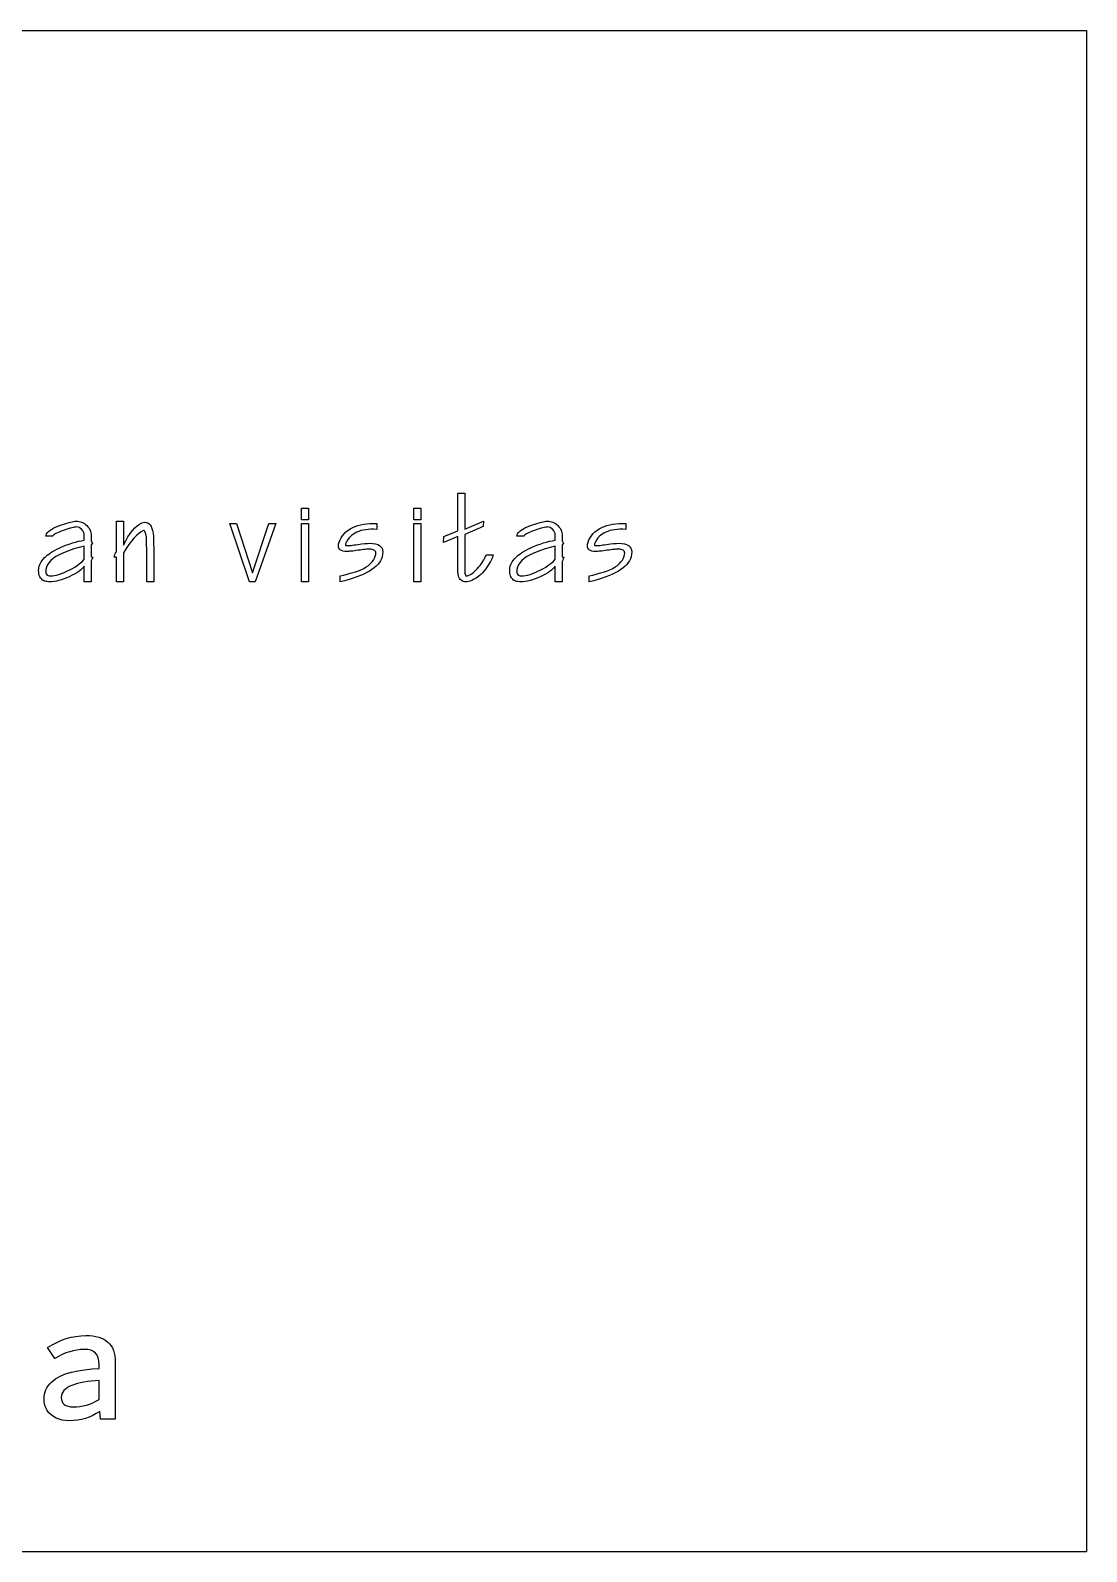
# Model space of a CAD drawing. Header units: millimetres. Extents: x -150 to 150, y -100 to 100.
# Drawn here: x 10.6 to 149.5, y -100 to 100 of the extents above; entities that cross this region are included whole.
import ezdxf

# ---------------------------------------------------------------- set-up
doc = ezdxf.new("R2010")
doc.units = ezdxf.units.MM

msp = doc.modelspace()

# ---------------------------------------------------------------- linework, layer by layer
at = {"color": 7, "linetype": 'Continuous'}
for p, q in [((-150.49, 100), (149.51, 100)), ((149.51, 100), (149.51, -100)), ((-150.49, -100), (149.51, -100))]:
    msp.add_line(p, q, dxfattribs=at)
at = {"color": 7, "linetype": 'Continuous', "flags": 128}
for points in [[(71.48, 31.06), (71.33, 30.62), (71.11, 30.17), (70.83, 29.69), (70.49, 29.21), (70.49, 29.21), (70.27, 28.94), (70.06, 28.69), (69.84, 28.47), (69.61, 28.27), (69.38, 28.08), (69.14, 27.93), (68.9, 27.79), (68.65, 27.68), (68.65, 27.68), (68.45, 27.6), (68.24, 27.55), (68.05, 27.52), (67.85, 27.5), (67.85, 27.5), (67.68, 27.52), (67.52, 27.56), (67.38, 27.62), (67.26, 27.71), (67.15, 27.82), (67.05, 27.96), (66.97, 28.12), (66.91, 28.31), (66.91, 28.31), (66.86, 28.53), (66.83, 28.81), (66.81, 29.17), (66.81, 29.58), (66.81, 29.58), (66.81, 33.44), (66.81, 33.44), (64.95, 32.66), (64.95, 32.66), (64.97, 33.45), (64.97, 33.45), (66.81, 34.2), (66.81, 34.2), (66.81, 39.16), (66.81, 39.16), (67.73, 39.16), (67.73, 39.16), (67.73, 34.44), (67.73, 34.44), (70.18, 35.48), (70.18, 35.48), (70.17, 34.77), (70.17, 34.77), (67.73, 33.73), (67.73, 33.73), (67.73, 29.54), (67.73, 29.54), (67.73, 29.35), (67.73, 29.18), (67.73, 29.03), (67.73, 28.91), (67.73, 28.81), (67.73, 28.74), (67.73, 28.68), (67.74, 28.66), (67.74, 28.66), (67.77, 28.49), (67.81, 28.37), (67.86, 28.3), (67.91, 28.27), (67.91, 28.27), (68.08, 28.3), (68.29, 28.37), (68.29, 28.37), (68.47, 28.46), (68.64, 28.56), (68.82, 28.69), (69, 28.84), (69.18, 29.02), (69.37, 29.21), (69.55, 29.43), (69.74, 29.66), (69.74, 29.66), (70.01, 30.04), (70.24, 30.4), (70.42, 30.74), (70.56, 31.06), (70.56, 31.06), (71.48, 31.06)], [(47.2, 35.64), (46.28, 35.64), (46.28, 35.64), (46.28, 37.17), (46.28, 37.17), (47.2, 37.17), (47.2, 37.17), (47.2, 35.64)], [(61.96, 35.64), (61.04, 35.64), (61.04, 35.64), (61.04, 37.17), (61.04, 37.17), (61.96, 37.17), (61.96, 37.17), (61.96, 35.64)], [(18.81, 30.75), (18.73, 30.52), (18.66, 30.36), (18.62, 30.26), (18.6, 30.22), (18.6, 30.22), (18.6, 27.5), (18.6, 27.5), (17.68, 27.5), (17.68, 27.5), (17.68, 29.54), (17.68, 29.54), (17.54, 29.37), (17.38, 29.2), (17.18, 29.03), (16.96, 28.86), (16.71, 28.7), (16.43, 28.53), (16.12, 28.37), (15.79, 28.2), (15.79, 28.2), (15.41, 28.04), (15.05, 27.9), (14.7, 27.78), (14.37, 27.68), (14.05, 27.6), (13.74, 27.55), (13.45, 27.52), (13.17, 27.5), (13.17, 27.5), (12.98, 27.51), (12.8, 27.53), (12.63, 27.56), (12.48, 27.61), (12.34, 27.67), (12.21, 27.74), (12.1, 27.83), (12, 27.93), (11.92, 28.04), (11.85, 28.16), (11.79, 28.3), (11.74, 28.46), (11.71, 28.62), (11.7, 28.8), (11.69, 28.99), (11.7, 29.19), (11.7, 29.19), (11.73, 29.39), (11.77, 29.58), (11.84, 29.76), (11.92, 29.95), (12.02, 30.12), (12.14, 30.3), (12.28, 30.48), (12.44, 30.65), (12.62, 30.82), (12.82, 30.99), (13.03, 31.15), (13.27, 31.31), (13.52, 31.47), (13.79, 31.63), (14.08, 31.78), (14.39, 31.93), (14.39, 31.93), (14.84, 32.13), (15.28, 32.31), (15.71, 32.47), (16.13, 32.61), (16.53, 32.73), (16.93, 32.83), (17.31, 32.91), (17.68, 32.97), (17.68, 32.97), (17.68, 33.66), (17.68, 33.66), (17.67, 33.86), (17.61, 34.05), (17.51, 34.22), (17.37, 34.39), (17.21, 34.53), (17.04, 34.63), (16.86, 34.7), (16.67, 34.72), (16.67, 34.72), (16.56, 34.71), (16.43, 34.69), (16.26, 34.65), (16.07, 34.6), (15.84, 34.54), (15.57, 34.45), (15.28, 34.36), (14.96, 34.25), (14.96, 34.25), (14.66, 34.15), (14.39, 34.04), (14.17, 33.95), (13.97, 33.85), (13.82, 33.75), (13.7, 33.66), (13.62, 33.58), (13.58, 33.49), (13.58, 33.49), (12.64, 33.49), (12.64, 33.49), (12.67, 33.65), (12.74, 33.81), (12.84, 33.97), (13, 34.13), (13.19, 34.28), (13.42, 34.43), (13.69, 34.58), (14.01, 34.72), (14.01, 34.72), (14.57, 34.95), (15.14, 35.14), (15.71, 35.31), (16.29, 35.44), (16.29, 35.44), (16.46, 35.47), (16.62, 35.48), (16.62, 35.48), (16.82, 35.47), (17.01, 35.45), (17.2, 35.4), (17.38, 35.34), (17.55, 35.25), (17.71, 35.15), (17.87, 35.03), (18.02, 34.89), (18.16, 34.74), (18.28, 34.59), (18.38, 34.44), (18.46, 34.28), (18.52, 34.12), (18.57, 33.96), (18.6, 33.79), (18.6, 33.62), (18.6, 33.62), (18.6, 32.83), (18.6, 32.83), (18.62, 32.8), (18.68, 32.74), (18.74, 32.66), (18.76, 32.59), (18.76, 32.59), (18.6, 32.36), (18.6, 32.36), (18.6, 30.79), (18.6, 30.79), (18.81, 30.75)], [(26.83, 27.5), (25.91, 27.5), (25.91, 27.5), (25.91, 31.63), (25.91, 31.63), (25.91, 31.95), (25.9, 32.24), (25.9, 32.5), (25.9, 32.74), (25.89, 32.94), (25.88, 33.12), (25.87, 33.27), (25.86, 33.4), (25.86, 33.4), (25.83, 33.6), (25.8, 33.77), (25.76, 33.92), (25.72, 34.04), (25.67, 34.14), (25.61, 34.2), (25.55, 34.24), (25.49, 34.25), (25.49, 34.25), (25.5, 34.25), (25.5, 34.25), (25.5, 34.25), (25.19, 34.09), (24.87, 33.87), (24.55, 33.59), (24.22, 33.26), (23.89, 32.86), (23.54, 32.4), (23.19, 31.89), (22.84, 31.32), (22.84, 31.32), (22.84, 27.5), (22.84, 27.5), (21.92, 27.5), (21.92, 27.5), (21.92, 30.76), (21.92, 30.76), (21.61, 30.76), (21.61, 30.76), (21.65, 30.92), (21.72, 31.09), (21.81, 31.27), (21.92, 31.46), (21.92, 31.46), (21.92, 35.48), (21.92, 35.48), (22.84, 35.48), (22.84, 35.48), (22.84, 32.32), (22.84, 32.32), (23.14, 32.89), (23.44, 33.41), (23.74, 33.87), (24.04, 34.27), (24.35, 34.6), (24.65, 34.88), (24.96, 35.09), (25.26, 35.25), (25.26, 35.25), (25.46, 35.31), (25.65, 35.33), (25.65, 35.33), (25.86, 35.31), (26.05, 35.24), (26.22, 35.13), (26.37, 34.98), (26.49, 34.78), (26.6, 34.53), (26.68, 34.25), (26.74, 33.91), (26.74, 33.91), (26.76, 33.75), (26.78, 33.55), (26.79, 33.32), (26.81, 33.05), (26.82, 32.76), (26.82, 32.43), (26.83, 32.06), (26.83, 31.66), (26.83, 31.66), (26.83, 27.5)], [(42.87, 35.18), (40.16, 27.5), (40.16, 27.5), (39.44, 27.5), (39.44, 27.5), (36.83, 35.18), (36.83, 35.18), (37.73, 35.15), (37.73, 35.15), (39.81, 28.68), (39.81, 28.68), (41.96, 35.16), (41.96, 35.16), (42.87, 35.18)], [(47.2, 35.18), (47.2, 27.5), (47.2, 27.5), (46.28, 27.5), (46.28, 27.5), (46.28, 35.18), (46.28, 35.18), (47.2, 35.18)], [(56.86, 30.8), (56.77, 30.53), (56.65, 30.28), (56.5, 30.03), (56.31, 29.79), (56.08, 29.56), (55.82, 29.34), (55.53, 29.12), (55.2, 28.91), (54.84, 28.71), (54.44, 28.51), (54.02, 28.32), (53.55, 28.14), (53.05, 27.97), (52.52, 27.81), (51.95, 27.65), (51.36, 27.5), (51.36, 27.5), (51.36, 28.27), (51.36, 28.27), (51.83, 28.39), (52.27, 28.51), (52.67, 28.62), (53.03, 28.72), (53.35, 28.83), (53.63, 28.92), (53.87, 29.01), (54.08, 29.09), (54.08, 29.09), (54.45, 29.27), (54.78, 29.47), (55.08, 29.67), (55.33, 29.89), (55.55, 30.11), (55.72, 30.35), (55.86, 30.6), (55.96, 30.86), (55.96, 30.86), (56.02, 31.08), (56.04, 31.27), (56.04, 31.27), (56.02, 31.39), (55.98, 31.5), (55.92, 31.59), (55.82, 31.67), (55.7, 31.73), (55.56, 31.77), (55.38, 31.79), (55.18, 31.8), (55.18, 31.8), (55.07, 31.8), (54.94, 31.79), (54.79, 31.78), (54.62, 31.76), (54.43, 31.74), (54.21, 31.71), (53.98, 31.68), (53.72, 31.65), (53.47, 31.61), (53.23, 31.58), (53.01, 31.55), (52.81, 31.53), (52.63, 31.52), (52.47, 31.5), (52.32, 31.5), (52.19, 31.49), (52.19, 31.49), (51.94, 31.51), (51.73, 31.54), (51.54, 31.6), (51.39, 31.68), (51.28, 31.79), (51.19, 31.92), (51.14, 32.07), (51.13, 32.25), (51.13, 32.25), (51.15, 32.47), (51.21, 32.71), (51.21, 32.71), (51.33, 33.02), (51.47, 33.3), (51.65, 33.57), (51.86, 33.82), (52.1, 34.06), (52.37, 34.27), (52.67, 34.47), (53, 34.65), (53, 34.65), (53.33, 34.79), (53.68, 34.91), (54.05, 35.01), (54.44, 35.09), (54.85, 35.14), (55.27, 35.17), (55.71, 35.17), (56.17, 35.15), (56.17, 35.15), (56.17, 34.39), (56.17, 34.39), (55.77, 34.41), (55.39, 34.41), (55.03, 34.39), (54.69, 34.35), (54.37, 34.3), (54.08, 34.23), (53.8, 34.14), (53.54, 34.04), (53.3, 33.92), (53.08, 33.78), (52.87, 33.63), (52.69, 33.46), (52.51, 33.27), (52.35, 33.06), (52.21, 32.84), (52.09, 32.6), (52.09, 32.6), (52.06, 32.5), (52.05, 32.39), (52.05, 32.39), (52.06, 32.34), (52.11, 32.29), (52.18, 32.27), (52.29, 32.26), (52.29, 32.26), (52.38, 32.26), (52.49, 32.27), (52.62, 32.28), (52.78, 32.3), (52.96, 32.32), (53.17, 32.35), (53.4, 32.38), (53.65, 32.41), (54.14, 32.48), (54.57, 32.53), (54.93, 32.56), (55.23, 32.57), (55.23, 32.57), (55.63, 32.55), (55.98, 32.5), (56.28, 32.41), (56.53, 32.28), (56.71, 32.12), (56.85, 31.92), (56.93, 31.69), (56.96, 31.42), (56.96, 31.42), (56.93, 31.13), (56.86, 30.8)], [(61.96, 35.18), (61.96, 27.5), (61.96, 27.5), (61.04, 27.5), (61.04, 27.5), (61.04, 35.18), (61.04, 35.18), (61.96, 35.18)], [(80.76, 30.75), (80.67, 30.52), (80.61, 30.36), (80.57, 30.26), (80.55, 30.22), (80.55, 30.22), (80.55, 27.5), (80.55, 27.5), (79.63, 27.5), (79.63, 27.5), (79.63, 29.54), (79.63, 29.54), (79.49, 29.37), (79.32, 29.2), (79.13, 29.03), (78.9, 28.86), (78.65, 28.7), (78.37, 28.53), (78.07, 28.37), (77.73, 28.2), (77.73, 28.2), (77.36, 28.04), (77, 27.9), (76.65, 27.78), (76.32, 27.68), (76, 27.6), (75.69, 27.55), (75.4, 27.52), (75.12, 27.5), (75.12, 27.5), (74.92, 27.51), (74.74, 27.53), (74.58, 27.56), (74.42, 27.61), (74.29, 27.67), (74.16, 27.74), (74.05, 27.83), (73.95, 27.93), (73.86, 28.04), (73.79, 28.16), (73.73, 28.3), (73.69, 28.46), (73.66, 28.62), (73.64, 28.8), (73.64, 28.99), (73.65, 29.19), (73.65, 29.19), (73.67, 29.39), (73.72, 29.58), (73.78, 29.76), (73.87, 29.95), (73.97, 30.12), (74.09, 30.3), (74.23, 30.48), (74.39, 30.65), (74.57, 30.82), (74.76, 30.99), (74.98, 31.15), (75.21, 31.31), (75.46, 31.47), (75.74, 31.63), (76.03, 31.78), (76.34, 31.93), (76.34, 31.93), (76.79, 32.13), (77.23, 32.31), (77.66, 32.47), (78.08, 32.61), (78.48, 32.73), (78.88, 32.83), (79.26, 32.91), (79.63, 32.97), (79.63, 32.97), (79.63, 33.66), (79.63, 33.66), (79.61, 33.86), (79.55, 34.05), (79.45, 34.22), (79.32, 34.39), (79.16, 34.53), (78.98, 34.63), (78.8, 34.7), (78.61, 34.72), (78.61, 34.72), (78.51, 34.71), (78.38, 34.69), (78.21, 34.65), (78.01, 34.6), (77.78, 34.54), (77.52, 34.45), (77.23, 34.36), (76.91, 34.25), (76.91, 34.25), (76.6, 34.15), (76.34, 34.04), (76.11, 33.95), (75.92, 33.85), (75.76, 33.75), (75.65, 33.66), (75.57, 33.58), (75.52, 33.49), (75.52, 33.49), (74.59, 33.49), (74.59, 33.49), (74.62, 33.65), (74.68, 33.81), (74.79, 33.97), (74.94, 34.13), (75.13, 34.28), (75.37, 34.43), (75.64, 34.58), (75.96, 34.72), (75.96, 34.72), (76.52, 34.95), (77.08, 35.14), (77.66, 35.31), (78.24, 35.44), (78.24, 35.44), (78.4, 35.47), (78.57, 35.48), (78.57, 35.48), (78.77, 35.47), (78.96, 35.45), (79.15, 35.4), (79.32, 35.34), (79.5, 35.25), (79.66, 35.15), (79.82, 35.03), (79.97, 34.89), (80.1, 34.74), (80.22, 34.59), (80.32, 34.44), (80.41, 34.28), (80.47, 34.12), (80.52, 33.96), (80.54, 33.79), (80.55, 33.62), (80.55, 33.62), (80.55, 32.83), (80.55, 32.83), (80.57, 32.8), (80.63, 32.74), (80.69, 32.66), (80.71, 32.59), (80.71, 32.59), (80.55, 32.36), (80.55, 32.36), (80.55, 30.79), (80.55, 30.79), (80.76, 30.75)], [(89.6, 30.8), (89.51, 30.53), (89.39, 30.28), (89.23, 30.03), (89.04, 29.79), (88.82, 29.56), (88.56, 29.34), (88.27, 29.12), (87.94, 28.91), (87.58, 28.71), (87.18, 28.51), (86.75, 28.32), (86.29, 28.14), (85.79, 27.97), (85.26, 27.81), (84.69, 27.65), (84.09, 27.5), (84.09, 27.5), (84.09, 28.27), (84.09, 28.27), (84.57, 28.39), (85.01, 28.51), (85.41, 28.62), (85.77, 28.72), (86.09, 28.83), (86.37, 28.92), (86.61, 29.01), (86.82, 29.09), (86.82, 29.09), (87.19, 29.27), (87.52, 29.47), (87.81, 29.67), (88.07, 29.89), (88.28, 30.11), (88.46, 30.35), (88.6, 30.6), (88.7, 30.86), (88.7, 30.86), (88.75, 31.08), (88.77, 31.27), (88.77, 31.27), (88.76, 31.39), (88.72, 31.5), (88.65, 31.59), (88.56, 31.67), (88.44, 31.73), (88.29, 31.77), (88.12, 31.79), (87.92, 31.8), (87.92, 31.8), (87.81, 31.8), (87.68, 31.79), (87.53, 31.78), (87.36, 31.76), (87.16, 31.74), (86.95, 31.71), (86.72, 31.68), (86.46, 31.65), (86.2, 31.61), (85.97, 31.58), (85.75, 31.55), (85.55, 31.53), (85.37, 31.52), (85.2, 31.5), (85.06, 31.5), (84.93, 31.49), (84.93, 31.49), (84.68, 31.51), (84.46, 31.54), (84.28, 31.6), (84.13, 31.68), (84.01, 31.79), (83.93, 31.92), (83.88, 32.07), (83.86, 32.25), (83.86, 32.25), (83.89, 32.47), (83.95, 32.71), (83.95, 32.71), (84.07, 33.02), (84.21, 33.3), (84.39, 33.57), (84.59, 33.82), (84.83, 34.06), (85.1, 34.27), (85.4, 34.47), (85.74, 34.65), (85.74, 34.65), (86.07, 34.79), (86.42, 34.91), (86.79, 35.01), (87.18, 35.09), (87.58, 35.14), (88.01, 35.17), (88.45, 35.17), (88.91, 35.15), (88.91, 35.15), (88.91, 34.39), (88.91, 34.39), (88.51, 34.41), (88.13, 34.41), (87.77, 34.39), (87.43, 34.35), (87.11, 34.3), (86.81, 34.23), (86.54, 34.14), (86.28, 34.04), (86.04, 33.92), (85.82, 33.78), (85.61, 33.63), (85.42, 33.46), (85.25, 33.27), (85.09, 33.06), (84.95, 32.84), (84.82, 32.6), (84.82, 32.6), (84.8, 32.5), (84.79, 32.39), (84.79, 32.39), (84.8, 32.34), (84.85, 32.29), (84.92, 32.27), (85.03, 32.26), (85.03, 32.26), (85.11, 32.26), (85.22, 32.27), (85.36, 32.28), (85.52, 32.3), (85.7, 32.32), (85.9, 32.35), (86.13, 32.38), (86.38, 32.41), (86.88, 32.48), (87.31, 32.53), (87.67, 32.56), (87.97, 32.57), (87.97, 32.57), (88.37, 32.55), (88.72, 32.5), (89.02, 32.41), (89.26, 32.28), (89.45, 32.12), (89.59, 31.92), (89.67, 31.69), (89.69, 31.42), (89.69, 31.42), (89.67, 31.13), (89.6, 30.8)], [(17.68, 30.46), (17.68, 32.17), (17.68, 32.17), (17.03, 32.03), (16.34, 31.83), (15.62, 31.58), (14.87, 31.28), (14.87, 31.28), (14.38, 31.05), (13.96, 30.81), (13.59, 30.55), (13.29, 30.29), (13.04, 30.02), (12.85, 29.73), (12.72, 29.43), (12.64, 29.13), (12.64, 29.13), (12.62, 28.93), (12.63, 28.75), (12.66, 28.61), (12.72, 28.49), (12.82, 28.39), (12.93, 28.32), (13.08, 28.29), (13.25, 28.27), (13.25, 28.27), (13.5, 28.28), (13.77, 28.32), (14.06, 28.38), (14.37, 28.47), (14.7, 28.59), (15.04, 28.72), (15.4, 28.89), (15.78, 29.07), (15.78, 29.07), (16.13, 29.26), (16.45, 29.45), (16.74, 29.63), (16.99, 29.81), (17.21, 29.98), (17.4, 30.14), (17.56, 30.3), (17.68, 30.46)], [(79.63, 30.46), (79.63, 32.17), (79.63, 32.17), (78.98, 32.03), (78.29, 31.83), (77.57, 31.58), (76.81, 31.28), (76.81, 31.28), (76.33, 31.05), (75.91, 30.81), (75.54, 30.55), (75.23, 30.29), (74.99, 30.02), (74.79, 29.73), (74.66, 29.43), (74.59, 29.13), (74.59, 29.13), (74.57, 28.93), (74.58, 28.75), (74.61, 28.61), (74.67, 28.49), (74.76, 28.39), (74.88, 28.32), (75.03, 28.29), (75.2, 28.27), (75.2, 28.27), (75.45, 28.28), (75.72, 28.32), (76.01, 28.38), (76.32, 28.47), (76.64, 28.59), (76.99, 28.72), (77.35, 28.89), (77.73, 29.07), (77.73, 29.07), (78.08, 29.26), (78.39, 29.45), (78.68, 29.63), (78.94, 29.81), (79.16, 29.98), (79.35, 30.14), (79.5, 30.3), (79.63, 30.46)], [(17.9, -71.6), (18.37, -71.61), (18.81, -71.65), (19.22, -71.72), (19.6, -71.81), (19.94, -71.93), (20.26, -72.08), (20.55, -72.25), (20.8, -72.45), (21.03, -72.68), (21.23, -72.94), (21.39, -73.23), (21.53, -73.55), (21.64, -73.9), (21.71, -74.28), (21.76, -74.69), (21.77, -75.14), (21.77, -75.14), (21.77, -82.57), (21.77, -82.57), (19.85, -82.57), (19.85, -82.57), (19.73, -81.58), (19.73, -81.58), (19.28, -81.86), (18.82, -82.11), (18.34, -82.32), (17.85, -82.49), (17.34, -82.63), (16.81, -82.73), (16.27, -82.78), (15.71, -82.8), (15.71, -82.8), (15.24, -82.78), (14.8, -82.71), (14.38, -82.6), (13.99, -82.45), (13.63, -82.25), (13.32, -82.02), (13.04, -81.75), (12.81, -81.44), (12.63, -81.11), (12.5, -80.75), (12.43, -80.36), (12.4, -79.96), (12.4, -79.96), (12.41, -79.63), (12.46, -79.31), (12.54, -79.01), (12.65, -78.73), (12.79, -78.45), (12.95, -78.19), (13.15, -77.95), (13.39, -77.72), (13.92, -77.3), (14.54, -76.94), (15.23, -76.65), (16.01, -76.41), (16.85, -76.23), (17.74, -76.09), (18.68, -75.99), (19.65, -75.94), (19.65, -75.94), (19.65, -75.43), (19.65, -75.43), (19.62, -74.94), (19.54, -74.53), (19.39, -74.18), (19.19, -73.9), (18.93, -73.69), (18.58, -73.54), (18.16, -73.45), (17.65, -73.43), (17.65, -73.43), (17.19, -73.44), (16.72, -73.5), (16.25, -73.59), (15.78, -73.72), (15.29, -73.89), (14.8, -74.09), (14.31, -74.33), (13.82, -74.61), (13.82, -74.61), (12.86, -73.18), (12.86, -73.18), (13.46, -72.81), (14.08, -72.49), (14.7, -72.21), (15.33, -71.99), (15.96, -71.82), (16.6, -71.7), (17.25, -71.63), (17.9, -71.6)], [(14.67, -79.72), (14.7, -80.01), (14.77, -80.27), (14.89, -80.48), (15.07, -80.66), (15.29, -80.8), (15.56, -80.9), (15.88, -80.95), (16.25, -80.98), (16.25, -80.98), (16.69, -80.96), (17.12, -80.91), (17.55, -80.84), (17.97, -80.73), (18.39, -80.6), (18.81, -80.43), (19.23, -80.23), (19.65, -80), (19.65, -80), (19.65, -77.5), (19.65, -77.5), (19.11, -77.53), (18.59, -77.58), (18.1, -77.63), (17.64, -77.71), (17.2, -77.8), (16.79, -77.9), (16.41, -78.02), (16.05, -78.15), (15.73, -78.3), (15.45, -78.46), (15.21, -78.63), (15.02, -78.82), (14.86, -79.02), (14.76, -79.24), (14.69, -79.47), (14.67, -79.72)]]:
    msp.add_lwpolyline(points, dxfattribs=at)

doc.saveas('drawing.dxf')
